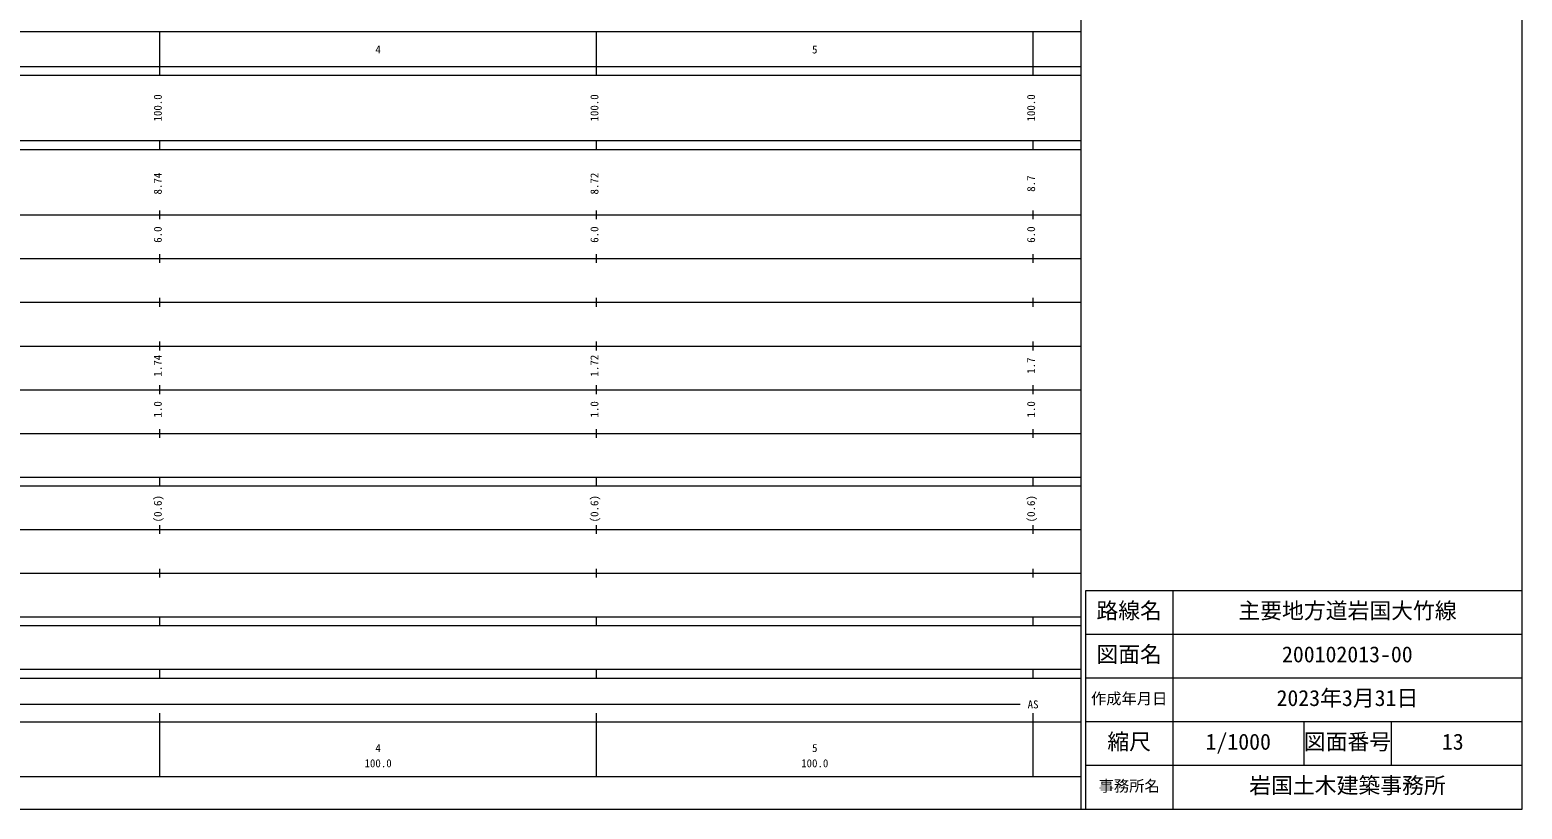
# Model space of a CAD drawing. Units: millimetres, scale not verified. Extents: x 25453 to 665453, y -55846 to 304154.
# Drawn here: x 323691 to 665453, y -55846 to 122511 of the extents above; entities that cross this region are included whole.
import ezdxf
from ezdxf.enums import TextEntityAlignment as Align

# ---------------------------------------------------------------- set-up
doc = ezdxf.new("R2010")
doc.units = ezdxf.units.MM
doc.header["$LTSCALE"] = 1000
for name, color, linetype, lineweight in [('M-TTL', 2, 'Continuous', 13), ('M-TTL-BAND', 7, 'Continuous', 13), ('M-TTL-FRAM', 2, 'Continuous', 13), ('M-TTL-LINE', 7, 'Continuous', 13), ('M-TTL-TXT', 7, 'Continuous', 13)]:
    doc.layers.add(name, color=color, linetype=linetype, lineweight=lineweight)
doc.styles.add('ＭＳ ゴシック', font='')
doc.styles.get('ＭＳ ゴシック').set_extended_font_data('MS Gothic')

msp = doc.modelspace()

# ---------------------------------------------------------------- linework, layer by layer
at = {"layer": 'M-TTL'}
for p, q in [((665453, -55846), (665453, 304154)), ((25453, -55846), (665453, -55846))]:
    msp.add_line(p, q, dxfattribs=at)
at = {"layer": 'M-TTL-BAND'}
for p, q in [((564453, -55846), (564453, 294154)), ((53453, 122154), (564453, 122154)), ((353453, 112154), (353453, 122154)), ((453453, 112154), (453453, 122154)), ((553453, 112154), (553453, 122154)), ((25453, 114154), (564453, 114154)), ((25453, 112154), (564453, 112154)), ((25453, 97154), (564453, 97154)), ((353453, 95154), (353453, 97154)), ((453453, 95154), (453453, 97154)), ((553453, 95154), (553453, 97154)), ((25453, 95154), (564453, 95154)), ((25453, 80154), (564453, 80154)), ((353453, 79154), (353453, 81154)), ((453453, 79154), (453453, 81154)), ((553453, 79154), (553453, 81154)), ((31453, 70154), (564453, 70154)), ((353453, 69154), (353453, 71154)), ((453453, 69154), (453453, 71154)), ((553453, 69154), (553453, 71154)), ((37453, 60154), (564453, 60154)), ((353453, 59154), (353453, 61154)), ((453453, 59154), (453453, 61154)), ((553453, 59154), (553453, 61154)), ((31453, 50154), (564453, 50154)), ((353453, 49154), (353453, 51154)), ((453453, 49154), (453453, 51154)), ((553453, 49154), (553453, 51154)), ((353453, 39154), (353453, 41154)), ((453453, 39154), (453453, 41154)), ((553453, 39154), (553453, 41154)), ((37453, 40154), (564453, 40154)), ((353453, 29154), (353453, 31154)), ((453453, 29154), (453453, 31154)), ((553453, 29154), (553453, 31154)), ((31453, 30154), (564453, 30154)), ((25453, 20154), (564453, 20154)), ((25453, 18154), (564453, 18154)), ((353453, 18154), (353453, 20154)), ((453453, 18154), (453453, 20154)), ((553453, 18154), (553453, 20154)), ((34453, 8154), (564453, 8154)), ((353453, 7154), (353453, 9154)), ((453453, 7154), (453453, 9154)), ((553453, 7154), (553453, 9154)), ((25453, -1846), (564453, -1846)), ((353453, -2846), (353453, -846)), ((453453, -2846), (453453, -846)), ((553453, -2846), (553453, -846)), ((25453, -11846), (564453, -11846)), ((353453, -13846), (353453, -11846)), ((453453, -13846), (453453, -11846)), ((553453, -13846), (553453, -11846)), ((25453, -13846), (564453, -13846)), ((25453, -23846), (564453, -23846)), ((353453, -25846), (353453, -23846)), ((453453, -25846), (453453, -23846)), ((553453, -25846), (553453, -23846)), ((25453, -25846), (564453, -25846)), ((56453, -31846), (550453, -31846)), ((353453, -48346), (353453, -33846)), ((453453, -48346), (453453, -33846)), ((553453, -48346), (553453, -33846)), ((25453, -35846), (564453, -35846)), ((53453, -48346), (564453, -48346))]:
    msp.add_line(p, q, dxfattribs=at)
at = {"layer": 'M-TTL-FRAM'}
for p, q in [((665453, -5846), (565453, -5846)), ((565453, -5846), (565453, -55846))]:
    msp.add_line(p, q, dxfattribs=at)
at = {"layer": 'M-TTL-LINE'}
for p, q in [((585453, -5846), (585453, -55846)), ((665453, -15846), (565453, -15846)), ((665453, -25846), (565453, -25846)), ((665453, -35846), (565453, -35846)), ((615453, -35846), (615453, -45846)), ((635453, -35846), (635453, -45846)), ((665453, -45846), (565453, -45846))]:
    msp.add_line(p, q, dxfattribs=at)

# ---------------------------------------------------------------- texts
at = {"layer": 'M-TTL-BAND', "style": 'ＭＳ ゴシック'}
for s, p in [('4', (402828, 116559)), ('5', (502828, 116559)), ('AS', (552203, -33346)), ('4', (402828, -43323)), ('5', (502828, -43323)), ('100.0', (400328, -46813)), ('100.0', (500328, -46813))]:
    msp.add_text(s, height=1833, dxfattribs=at).set_placement(p, align=Align.BOTTOM_LEFT)
for s, p in [('100.0', (354453, 101529)), ('100.0', (454453, 101529)), ('100.0', (554453, 101529)), ('8.74', (354453, 84828)), ('8.72', (454453, 84828)), ('8.7', (554453, 85453)), ('6.0', (354453, 73779)), ('6.0', (454453, 73779)), ('6.0', (554453, 73779)), ('1.74', (354453, 43154)), ('1.72', (454453, 43154)), ('1.7', (554453, 43779)), ('1.0', (354453, 33779)), ('1.0', (454453, 33779)), ('1.0', (554453, 33779)), ('(0.6)', (354453, 9793)), ('(0.6)', (454453, 9793)), ('(0.6)', (554453, 9793))]:
    msp.add_text(s, height=1833, rotation=90, dxfattribs=at).set_placement(p, align=Align.BOTTOM_LEFT)
at = {"layer": 'M-TTL-TXT', "style": 'ＭＳ ゴシック'}
for s, height, p in [('路線名', 3666, (567953, -13346)), ('路線名', 3666, (567953, -13346)), ('主要地方道岩国大竹線', 3666, (600453, -13346)), ('図面名', 3666, (567953, -23346)), ('図面名', 3666, (567953, -23346)), ('200102013-00', 3666, (610453, -23346)), ('作成年月日', 2566, (566703, -32596)), ('作成年月日', 2566, (566703, -32596)), ('2023年3月31日', 3666, (609203, -33346)), ('縮尺', 3666, (570453, -43346)), ('縮尺', 3666, (570453, -43346)), ('1/1000', 3666, (592953, -43346)), ('図面番号', 3666, (615453, -43346)), ('図面番号', 3666, (615453, -43346)), ('13', 3666, (647078, -43346)), ('事務所名', 2566, (568453, -52596)), ('事務所名', 2566, (568453, -52596)), ('岩国土木建築事務所', 3666, (602953, -53346))]:
    msp.add_text(s, height=height, dxfattribs=at).set_placement(p, align=Align.BOTTOM_LEFT)

doc.saveas('drawing.dxf')
